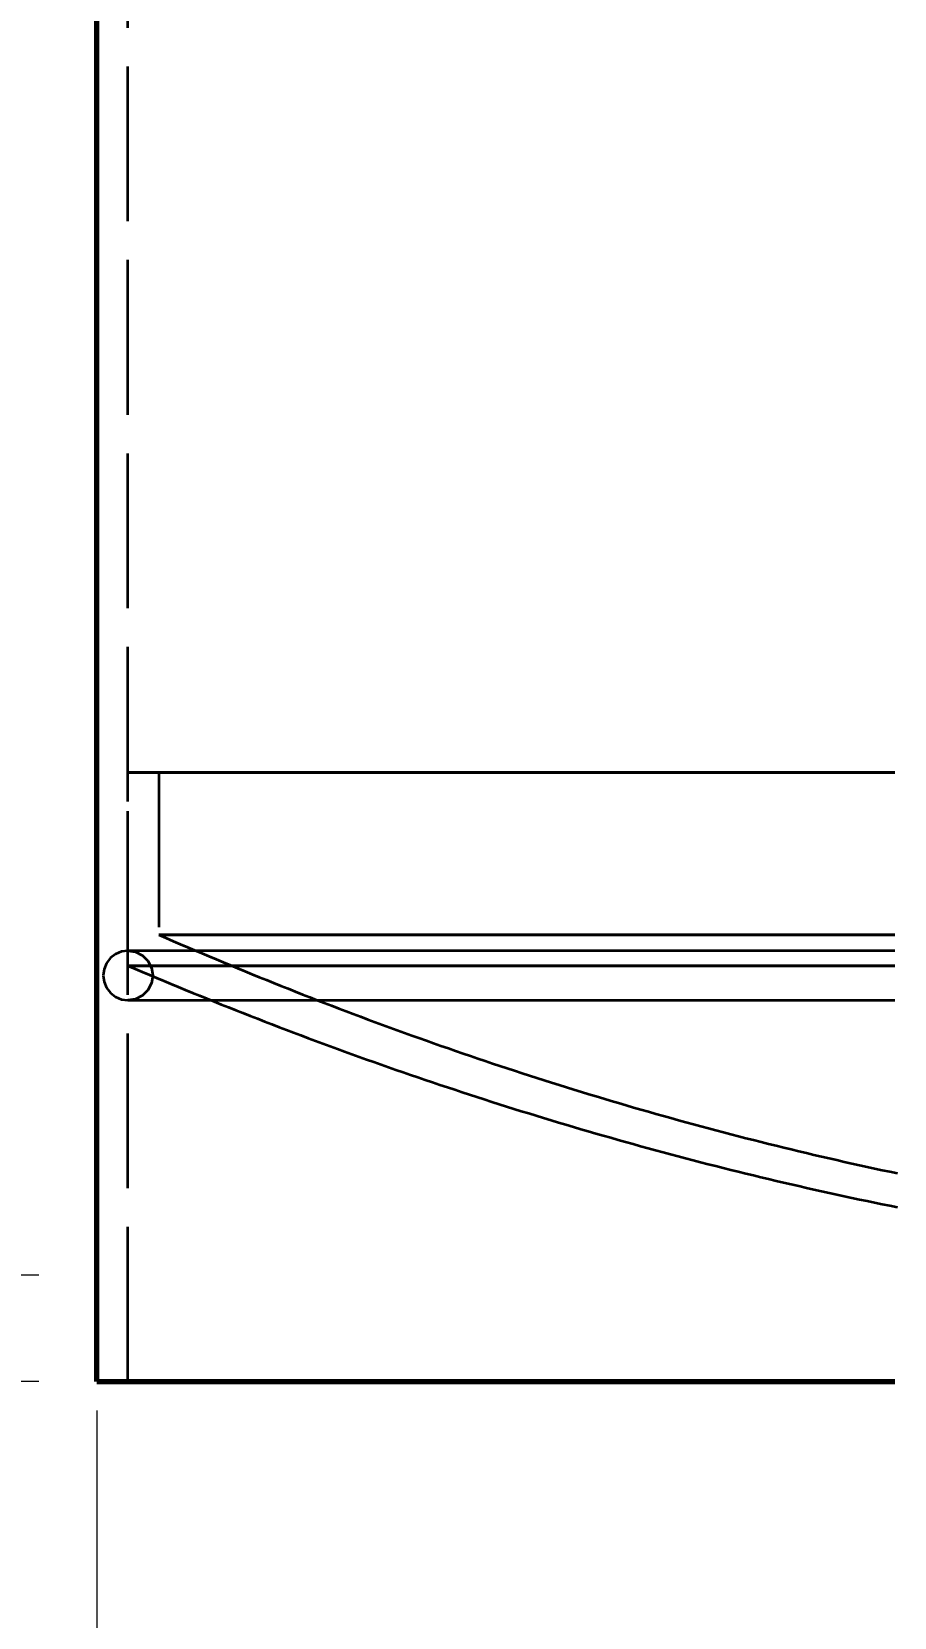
# Model space of a CAD drawing. Header units: millimetres. Extents: x 0 to 1554, y 0 to 420.
# Drawn here: x 77.19 to 99.49, y 141.53 to 182.53 of the extents above; entities that cross this region are included whole.
import ezdxf

# ---------------------------------------------------------------- set-up
doc = ezdxf.new("R2010")
doc.units = ezdxf.units.MM
doc.linetypes.add('IRAM-E-TRAZOS', pattern=[5, 4, -1])
for name, color, linetype, lineweight in [('01-VISIBLE', 7, 'CONTINUOUS', 70), ('02-OCULTA', 4, 'IRAM-E-TRAZOS', 35), ('04-COTA', 3, 'CONTINUOUS', 18)]:
    doc.layers.add(name, color=color, linetype=linetype, lineweight=lineweight)
doc.styles.add('ISO3098', font='isocpeur.ttf')
doc.dimstyles.new('FLAMA-IRAM', dxfattribs={"dimtxt": 3.5, "dimasz": 3.5, "dimexe": 2, "dimexo": 1.5, "dimgap": 1, "dimtad": 1, "dimdec": 1, "dimtxsty": 'ISO3098', "dimblk": 'IRAM_FLECHA', "dimblk1": 'IRAM_FLECHA', "dimblk2": 'IRAM_FLECHA', "dimcen": 2.5, "dimclrd": 256, "dimclre": 256, "dimclrt": 256, "dimazin": 3, "dimtfac": 1, "dimtmove": 0, "dimatfit": 3, "dimlwd": 18, "dimlwe": 18})

# ---------------------------------------------------------------- blocks, each defined once
blk = doc.blocks.new('IRAM_FLECHA')
blk.add_solid([(0, 0), (-1, 0.125), (-1, -0.125)])

msp = doc.modelspace()

# ---------------------------------------------------------------- linework, layer by layer
at = {"layer": '01-VISIBLE'}
msp.add_line((78.875, 147.625), (78.875, 305.768), dxfattribs=at)
msp.add_lwpolyline([(78.875, 147.625), (79.075, 147.625), (79.276, 147.625), (79.476, 147.625), (79.676, 147.625), (79.876, 147.625), (80.077, 147.625), (80.277, 147.625), (80.477, 147.625), (80.677, 147.625), (80.878, 147.625), (81.078, 147.625), (81.278, 147.625), (81.478, 147.625), (81.679, 147.625), (81.879, 147.625), (82.079, 147.625), (82.279, 147.625), (82.48, 147.625), (82.68, 147.625), (82.88, 147.625), (83.08, 147.625), (83.281, 147.625), (83.481, 147.625), (83.681, 147.625), (83.882, 147.625), (84.082, 147.625), (84.282, 147.625), (84.482, 147.625), (84.683, 147.625), (84.883, 147.625), (85.083, 147.625), (85.283, 147.625), (85.484, 147.625), (85.684, 147.625), (85.884, 147.625), (86.084, 147.625), (86.285, 147.625), (86.485, 147.625), (86.685, 147.625), (86.885, 147.625), (87.086, 147.625), (87.286, 147.625), (87.486, 147.625), (87.687, 147.625), (87.887, 147.625), (88.087, 147.625), (88.287, 147.625), (88.488, 147.625), (88.688, 147.625), (88.888, 147.625), (89.088, 147.625), (89.289, 147.625), (89.489, 147.625), (89.689, 147.625), (89.889, 147.625), (90.09, 147.625), (90.29, 147.625), (90.49, 147.625), (90.69, 147.625), (90.891, 147.625), (91.091, 147.625), (91.291, 147.625), (91.491, 147.625), (91.692, 147.625), (91.892, 147.625), (92.092, 147.625), (92.293, 147.625), (92.493, 147.625), (92.693, 147.625), (92.893, 147.625), (93.094, 147.625), (93.294, 147.625), (93.494, 147.625), (93.694, 147.625), (93.895, 147.625), (94.095, 147.625), (94.295, 147.625), (94.495, 147.625), (94.696, 147.625), (94.896, 147.625), (95.096, 147.625), (95.296, 147.625), (95.497, 147.625), (95.697, 147.625), (95.897, 147.625), (96.098, 147.625), (96.298, 147.625), (96.498, 147.625), (96.698, 147.625), (96.899, 147.625), (97.099, 147.625), (97.299, 147.625), (97.499, 147.625), (97.7, 147.625), (97.9, 147.625), (98.1, 147.625), (98.3, 147.625), (98.501, 147.625), (98.701, 147.625), (98.901, 147.625), (99.101, 147.625), (99.302, 147.625), (99.502, 147.625)], dxfattribs=at)
at = {"layer": '02-OCULTA'}
for p, q in [((79.675, 147.625), (79.675, 305.768)), ((79.675, 158.375), (79.675, 163.375)), ((80.475, 163.375), (80.475, 159.175))]:
    msp.add_line(p, q, dxfattribs=at)
for points in [[(99.501, 163.375), (99.301, 163.375), (99.101, 163.375), (98.901, 163.375), (98.7, 163.375), (98.5, 163.375), (98.3, 163.375), (98.1, 163.375), (97.899, 163.375), (97.699, 163.375), (97.499, 163.375), (97.299, 163.375), (97.098, 163.375), (96.898, 163.375), (96.698, 163.375), (96.497, 163.375), (96.297, 163.375), (96.097, 163.375), (95.897, 163.375), (95.696, 163.375), (95.496, 163.375), (95.296, 163.375), (95.096, 163.375), (94.895, 163.375), (94.695, 163.375), (94.495, 163.375), (94.295, 163.375), (94.094, 163.375), (93.894, 163.375), (93.694, 163.375), (93.493, 163.375), (93.293, 163.375), (93.093, 163.375), (92.893, 163.375), (92.692, 163.375), (92.492, 163.375), (92.292, 163.375), (92.092, 163.375), (91.891, 163.375), (91.691, 163.375), (91.491, 163.375), (91.291, 163.375), (91.09, 163.375), (90.89, 163.375), (90.69, 163.375), (90.489, 163.375), (90.289, 163.375), (90.089, 163.375), (89.889, 163.375), (89.688, 163.375), (89.488, 163.375), (89.288, 163.375), (89.088, 163.375), (88.887, 163.375), (88.687, 163.375), (88.487, 163.375), (88.286, 163.375), (88.086, 163.375), (87.886, 163.375), (87.686, 163.375), (87.485, 163.375), (87.285, 163.375), (87.085, 163.375), (86.885, 163.375), (86.684, 163.375), (86.484, 163.375), (86.284, 163.375), (86.084, 163.375), (85.883, 163.375), (85.683, 163.375), (85.483, 163.375), (85.282, 163.375), (85.082, 163.375), (84.882, 163.375), (84.682, 163.375), (84.481, 163.375), (84.281, 163.375), (84.081, 163.375), (83.881, 163.375), (83.68, 163.375), (83.48, 163.375), (83.28, 163.375), (83.08, 163.375), (82.879, 163.375), (82.679, 163.375), (82.479, 163.375), (82.278, 163.375), (82.078, 163.375), (81.878, 163.375), (81.678, 163.375), (81.477, 163.375), (81.277, 163.375), (81.077, 163.375), (80.877, 163.375), (80.676, 163.375), (80.476, 163.375), (80.276, 163.375), (80.076, 163.375), (79.875, 163.375), (79.675, 163.375)], [(79.675, 163.375), (79.875, 163.375), (80.076, 163.375), (80.276, 163.375), (80.476, 163.375), (80.676, 163.375), (80.877, 163.375), (81.077, 163.375), (81.277, 163.375), (81.477, 163.375), (81.678, 163.375), (81.878, 163.375), (82.078, 163.375), (82.278, 163.375), (82.479, 163.375), (82.679, 163.375), (82.879, 163.375), (83.08, 163.375), (83.28, 163.375), (83.48, 163.375), (83.68, 163.375), (83.881, 163.375), (84.081, 163.375), (84.281, 163.375), (84.481, 163.375), (84.682, 163.375), (84.882, 163.375), (85.082, 163.375), (85.282, 163.375), (85.483, 163.375), (85.683, 163.375), (85.883, 163.375), (86.084, 163.375), (86.284, 163.375), (86.484, 163.375), (86.684, 163.375), (86.885, 163.375), (87.085, 163.375), (87.285, 163.375), (87.485, 163.375), (87.686, 163.375), (87.886, 163.375), (88.086, 163.375), (88.286, 163.375), (88.487, 163.375), (88.687, 163.375), (88.887, 163.375), (89.088, 163.375), (89.288, 163.375), (89.488, 163.375), (89.688, 163.375), (89.889, 163.375), (90.089, 163.375), (90.289, 163.375), (90.489, 163.375), (90.69, 163.375), (90.89, 163.375), (91.09, 163.375), (91.291, 163.375), (91.491, 163.375), (91.691, 163.375), (91.891, 163.375), (92.092, 163.375), (92.292, 163.375), (92.492, 163.375), (92.692, 163.375), (92.893, 163.375), (93.093, 163.375), (93.293, 163.375), (93.493, 163.375), (93.694, 163.375), (93.894, 163.375), (94.094, 163.375), (94.295, 163.375), (94.495, 163.375), (94.695, 163.375), (94.895, 163.375), (95.096, 163.375), (95.296, 163.375), (95.496, 163.375), (95.696, 163.375), (95.897, 163.375), (96.097, 163.375), (96.297, 163.375), (96.497, 163.375), (96.698, 163.375), (96.898, 163.375), (97.098, 163.375), (97.299, 163.375), (97.499, 163.375), (97.699, 163.375), (97.899, 163.375), (98.1, 163.375), (98.3, 163.375), (98.5, 163.375), (98.7, 163.375), (98.901, 163.375), (99.101, 163.375), (99.301, 163.375), (99.501, 163.375)], [(99.501, 163.375), (99.301, 163.375), (99.1, 163.375), (98.9, 163.375), (98.7, 163.375), (98.5, 163.375), (98.299, 163.375), (98.099, 163.375), (97.899, 163.375), (97.698, 163.375), (97.498, 163.375), (97.298, 163.375), (97.098, 163.375), (96.897, 163.375), (96.697, 163.375), (96.497, 163.375), (96.297, 163.375), (96.096, 163.375), (95.896, 163.375), (95.696, 163.375), (95.495, 163.375), (95.295, 163.375), (95.095, 163.375), (94.895, 163.375), (94.694, 163.375), (94.494, 163.375), (94.294, 163.375), (94.094, 163.375), (93.893, 163.375), (93.693, 163.375), (93.493, 163.375), (93.292, 163.375), (93.092, 163.375), (92.892, 163.375), (92.692, 163.375), (92.491, 163.375), (92.291, 163.375), (92.091, 163.375), (91.891, 163.375), (91.69, 163.375), (91.49, 163.375), (91.29, 163.375), (91.089, 163.375), (90.889, 163.375), (90.689, 163.375), (90.489, 163.375), (90.288, 163.375), (90.088, 163.375), (89.888, 163.375), (89.688, 163.375), (89.487, 163.375), (89.287, 163.375), (89.087, 163.375), (88.886, 163.375), (88.686, 163.375), (88.486, 163.375), (88.286, 163.375), (88.085, 163.375), (87.885, 163.375), (87.685, 163.375), (87.485, 163.375), (87.284, 163.375), (87.084, 163.375), (86.884, 163.375), (86.683, 163.375), (86.483, 163.375), (86.283, 163.375), (86.083, 163.375), (85.882, 163.375), (85.682, 163.375), (85.482, 163.375), (85.282, 163.375), (85.081, 163.375), (84.881, 163.375), (84.681, 163.375), (84.48, 163.375), (84.28, 163.375), (84.08, 163.375), (83.88, 163.375), (83.679, 163.375), (83.479, 163.375), (83.279, 163.375), (83.079, 163.375), (82.878, 163.375), (82.678, 163.375), (82.478, 163.375), (82.277, 163.375), (82.077, 163.375), (81.877, 163.375), (81.677, 163.375), (81.476, 163.375), (81.276, 163.375), (81.076, 163.375), (80.876, 163.375), (80.675, 163.375), (80.475, 163.375)], [(80.475, 163.375), (80.675, 163.375), (80.876, 163.375), (81.076, 163.375), (81.276, 163.375), (81.476, 163.375), (81.677, 163.375), (81.877, 163.375), (82.077, 163.375), (82.277, 163.375), (82.478, 163.375), (82.678, 163.375), (82.878, 163.375), (83.079, 163.375), (83.279, 163.375), (83.479, 163.375), (83.679, 163.375), (83.88, 163.375), (84.08, 163.375), (84.28, 163.375), (84.48, 163.375), (84.681, 163.375), (84.881, 163.375), (85.081, 163.375), (85.282, 163.375), (85.482, 163.375), (85.682, 163.375), (85.882, 163.375), (86.083, 163.375), (86.283, 163.375), (86.483, 163.375), (86.683, 163.375), (86.884, 163.375), (87.084, 163.375), (87.284, 163.375), (87.485, 163.375), (87.685, 163.375), (87.885, 163.375), (88.085, 163.375), (88.286, 163.375), (88.486, 163.375), (88.686, 163.375), (88.886, 163.375), (89.087, 163.375), (89.287, 163.375), (89.487, 163.375), (89.688, 163.375), (89.888, 163.375), (90.088, 163.375), (90.288, 163.375), (90.489, 163.375), (90.689, 163.375), (90.889, 163.375), (91.089, 163.375), (91.29, 163.375), (91.49, 163.375), (91.69, 163.375), (91.891, 163.375), (92.091, 163.375), (92.291, 163.375), (92.491, 163.375), (92.692, 163.375), (92.892, 163.375), (93.092, 163.375), (93.292, 163.375), (93.493, 163.375), (93.693, 163.375), (93.893, 163.375), (94.094, 163.375), (94.294, 163.375), (94.494, 163.375), (94.694, 163.375), (94.895, 163.375), (95.095, 163.375), (95.295, 163.375), (95.495, 163.375), (95.696, 163.375), (95.896, 163.375), (96.096, 163.375), (96.297, 163.375), (96.497, 163.375), (96.697, 163.375), (96.897, 163.375), (97.098, 163.375), (97.298, 163.375), (97.498, 163.375), (97.698, 163.375), (97.899, 163.375), (98.099, 163.375), (98.299, 163.375), (98.5, 163.375), (98.7, 163.375), (98.9, 163.375), (99.1, 163.375), (99.301, 163.375), (99.501, 163.375)], [(99.501, 159.175), (99.301, 159.175), (99.1, 159.175), (98.9, 159.175), (98.7, 159.175), (98.5, 159.175), (98.299, 159.175), (98.099, 159.175), (97.899, 159.175), (97.698, 159.175), (97.498, 159.175), (97.298, 159.175), (97.098, 159.175), (96.897, 159.175), (96.697, 159.175), (96.497, 159.175), (96.297, 159.175), (96.096, 159.175), (95.896, 159.175), (95.696, 159.175), (95.495, 159.175), (95.295, 159.175), (95.095, 159.175), (94.895, 159.175), (94.694, 159.175), (94.494, 159.175), (94.294, 159.175), (94.094, 159.175), (93.893, 159.175), (93.693, 159.175), (93.493, 159.175), (93.292, 159.175), (93.092, 159.175), (92.892, 159.175), (92.692, 159.175), (92.491, 159.175), (92.291, 159.175), (92.091, 159.175), (91.891, 159.175), (91.69, 159.175), (91.49, 159.175), (91.29, 159.175), (91.089, 159.175), (90.889, 159.175), (90.689, 159.175), (90.489, 159.175), (90.288, 159.175), (90.088, 159.175), (89.888, 159.175), (89.688, 159.175), (89.487, 159.175), (89.287, 159.175), (89.087, 159.175), (88.886, 159.175), (88.686, 159.175), (88.486, 159.175), (88.286, 159.175), (88.085, 159.175), (87.885, 159.175), (87.685, 159.175), (87.485, 159.175), (87.284, 159.175), (87.084, 159.175), (86.884, 159.175), (86.683, 159.175), (86.483, 159.175), (86.283, 159.175), (86.083, 159.175), (85.882, 159.175), (85.682, 159.175), (85.482, 159.175), (85.282, 159.175), (85.081, 159.175), (84.881, 159.175), (84.681, 159.175), (84.48, 159.175), (84.28, 159.175), (84.08, 159.175), (83.88, 159.175), (83.679, 159.175), (83.479, 159.175), (83.279, 159.175), (83.079, 159.175), (82.878, 159.175), (82.678, 159.175), (82.478, 159.175), (82.277, 159.175), (82.077, 159.175), (81.877, 159.175), (81.677, 159.175), (81.476, 159.175), (81.276, 159.175), (81.076, 159.175), (80.876, 159.175), (80.675, 159.175), (80.475, 159.175)], [(80.475, 159.175), (80.675, 159.175), (80.876, 159.175), (81.076, 159.175), (81.276, 159.175), (81.476, 159.175), (81.677, 159.175), (81.877, 159.175), (82.077, 159.175), (82.277, 159.175), (82.478, 159.175), (82.678, 159.175), (82.878, 159.175), (83.079, 159.175), (83.279, 159.175), (83.479, 159.175), (83.679, 159.175), (83.88, 159.175), (84.08, 159.175), (84.28, 159.175), (84.48, 159.175), (84.681, 159.175), (84.881, 159.175), (85.081, 159.175), (85.282, 159.175), (85.482, 159.175), (85.682, 159.175), (85.882, 159.175), (86.083, 159.175), (86.283, 159.175), (86.483, 159.175), (86.683, 159.175), (86.884, 159.175), (87.084, 159.175), (87.284, 159.175), (87.485, 159.175), (87.685, 159.175), (87.885, 159.175), (88.085, 159.175), (88.286, 159.175), (88.486, 159.175), (88.686, 159.175), (88.886, 159.175), (89.087, 159.175), (89.287, 159.175), (89.487, 159.175), (89.688, 159.175), (89.888, 159.175), (90.088, 159.175), (90.288, 159.175), (90.489, 159.175), (90.689, 159.175), (90.889, 159.175), (91.089, 159.175), (91.29, 159.175), (91.49, 159.175), (91.69, 159.175), (91.891, 159.175), (92.091, 159.175), (92.291, 159.175), (92.491, 159.175), (92.692, 159.175), (92.892, 159.175), (93.092, 159.175), (93.292, 159.175), (93.493, 159.175), (93.693, 159.175), (93.893, 159.175), (94.094, 159.175), (94.294, 159.175), (94.494, 159.175), (94.694, 159.175), (94.895, 159.175), (95.095, 159.175), (95.295, 159.175), (95.495, 159.175), (95.696, 159.175), (95.896, 159.175), (96.096, 159.175), (96.297, 159.175), (96.497, 159.175), (96.697, 159.175), (96.897, 159.175), (97.098, 159.175), (97.298, 159.175), (97.498, 159.175), (97.698, 159.175), (97.899, 159.175), (98.099, 159.175), (98.299, 159.175), (98.5, 159.175), (98.7, 159.175), (98.9, 159.175), (99.1, 159.175), (99.301, 159.175), (99.501, 159.175)], [(80.475, 159.175), (80.659, 159.095), (80.844, 159.015), (81.028, 158.935), (81.213, 158.856), (81.398, 158.777), (81.583, 158.699), (81.768, 158.621), (81.953, 158.543), (82.139, 158.465), (82.324, 158.388), (82.51, 158.311), (82.696, 158.235), (82.882, 158.159), (83.068, 158.083), (83.254, 158.008), (83.441, 157.933), (83.627, 157.858), (83.814, 157.784), (84.001, 157.71), (84.188, 157.636), (84.375, 157.563), (84.562, 157.49), (84.75, 157.418), (84.937, 157.345), (85.125, 157.274), (85.313, 157.202), (85.501, 157.131), (85.689, 157.061), (85.877, 156.99), (86.066, 156.92), (86.254, 156.851), (86.443, 156.782), (86.632, 156.713), (86.821, 156.644), (87.01, 156.576), (87.199, 156.509), (87.389, 156.441), (87.578, 156.375), (87.768, 156.308), (87.958, 156.242), (88.147, 156.176), (88.338, 156.111), (88.528, 156.046), (88.718, 155.981), (88.908, 155.917), (89.099, 155.853), (89.29, 155.79), (89.481, 155.727), (89.671, 155.664), (89.863, 155.602), (90.054, 155.54), (90.245, 155.478), (90.437, 155.417), (90.628, 155.356), (90.82, 155.296), (91.012, 155.236), (91.204, 155.177), (91.396, 155.118), (91.588, 155.059), (91.78, 155.001), (91.973, 154.943), (92.165, 154.885), (92.358, 154.828), (92.551, 154.772), (92.744, 154.715), (92.937, 154.66), (93.13, 154.604), (93.323, 154.549), (93.517, 154.494), (93.71, 154.44), (93.904, 154.386), (94.098, 154.333), (94.292, 154.28), (94.486, 154.228), (94.68, 154.175), (94.874, 154.124), (95.068, 154.073), (95.263, 154.022), (95.457, 153.971), (95.652, 153.921), (95.847, 153.872), (96.041, 153.822), (96.236, 153.774), (96.431, 153.725), (96.627, 153.677), (96.822, 153.63), (97.017, 153.583), (97.213, 153.536), (97.408, 153.49), (97.604, 153.445), (97.8, 153.399), (97.996, 153.354), (98.192, 153.31), (98.388, 153.266), (98.584, 153.222), (98.78, 153.179), (98.977, 153.137), (99.173, 153.094), (99.37, 153.053), (99.567, 153.011)], [(79.675, 158.765), (79.509, 158.743), (79.355, 158.679), (79.222, 158.578), (79.121, 158.445), (79.057, 158.291), (79.035, 158.125)], [(99.501, 158.765), (99.301, 158.765), (99.101, 158.765), (98.901, 158.765), (98.7, 158.765), (98.5, 158.765), (98.3, 158.765), (98.1, 158.765), (97.899, 158.765), (97.699, 158.765), (97.499, 158.765), (97.299, 158.765), (97.098, 158.765), (96.898, 158.765), (96.698, 158.765), (96.497, 158.765), (96.297, 158.765), (96.097, 158.765), (95.897, 158.765), (95.696, 158.765), (95.496, 158.765), (95.296, 158.765), (95.096, 158.765), (94.895, 158.765), (94.695, 158.765), (94.495, 158.765), (94.295, 158.765), (94.094, 158.765), (93.894, 158.765), (93.694, 158.765), (93.493, 158.765), (93.293, 158.765), (93.093, 158.765), (92.893, 158.765), (92.692, 158.765), (92.492, 158.765), (92.292, 158.765), (92.092, 158.765), (91.891, 158.765), (91.691, 158.765), (91.491, 158.765), (91.291, 158.765), (91.09, 158.765), (90.89, 158.765), (90.69, 158.765), (90.489, 158.765), (90.289, 158.765), (90.089, 158.765), (89.889, 158.765), (89.688, 158.765), (89.488, 158.765), (89.288, 158.765), (89.088, 158.765), (88.887, 158.765), (88.687, 158.765), (88.487, 158.765), (88.286, 158.765), (88.086, 158.765), (87.886, 158.765), (87.686, 158.765), (87.485, 158.765), (87.285, 158.765), (87.085, 158.765), (86.885, 158.765), (86.684, 158.765), (86.484, 158.765), (86.284, 158.765), (86.084, 158.765), (85.883, 158.765), (85.683, 158.765), (85.483, 158.765), (85.282, 158.765), (85.082, 158.765), (84.882, 158.765), (84.682, 158.765), (84.481, 158.765), (84.281, 158.765), (84.081, 158.765), (83.881, 158.765), (83.68, 158.765), (83.48, 158.765), (83.28, 158.765), (83.08, 158.765), (82.879, 158.765), (82.679, 158.765), (82.479, 158.765), (82.278, 158.765), (82.078, 158.765), (81.878, 158.765), (81.678, 158.765), (81.477, 158.765), (81.277, 158.765), (81.077, 158.765), (80.877, 158.765), (80.676, 158.765), (80.476, 158.765), (80.276, 158.765), (80.076, 158.765), (79.875, 158.765), (79.675, 158.765)], [(99.501, 158.765), (99.301, 158.765), (99.101, 158.765), (98.901, 158.765), (98.7, 158.765), (98.5, 158.765), (98.3, 158.765), (98.1, 158.765), (97.899, 158.765), (97.699, 158.765), (97.499, 158.765), (97.299, 158.765), (97.098, 158.765), (96.898, 158.765), (96.698, 158.765), (96.497, 158.765), (96.297, 158.765), (96.097, 158.765), (95.897, 158.765), (95.696, 158.765), (95.496, 158.765), (95.296, 158.765), (95.096, 158.765), (94.895, 158.765), (94.695, 158.765), (94.495, 158.765), (94.295, 158.765), (94.094, 158.765), (93.894, 158.765), (93.694, 158.765), (93.493, 158.765), (93.293, 158.765), (93.093, 158.765), (92.893, 158.765), (92.692, 158.765), (92.492, 158.765), (92.292, 158.765), (92.092, 158.765), (91.891, 158.765), (91.691, 158.765), (91.491, 158.765), (91.291, 158.765), (91.09, 158.765), (90.89, 158.765), (90.69, 158.765), (90.489, 158.765), (90.289, 158.765), (90.089, 158.765), (89.889, 158.765), (89.688, 158.765), (89.488, 158.765), (89.288, 158.765), (89.088, 158.765), (88.887, 158.765), (88.687, 158.765), (88.487, 158.765), (88.286, 158.765), (88.086, 158.765), (87.886, 158.765), (87.686, 158.765), (87.485, 158.765), (87.285, 158.765), (87.085, 158.765), (86.885, 158.765), (86.684, 158.765), (86.484, 158.765), (86.284, 158.765), (86.084, 158.765), (85.883, 158.765), (85.683, 158.765), (85.483, 158.765), (85.282, 158.765), (85.082, 158.765), (84.882, 158.765), (84.682, 158.765), (84.481, 158.765), (84.281, 158.765), (84.081, 158.765), (83.881, 158.765), (83.68, 158.765), (83.48, 158.765), (83.28, 158.765), (83.08, 158.765), (82.879, 158.765), (82.679, 158.765), (82.479, 158.765), (82.278, 158.765), (82.078, 158.765), (81.878, 158.765), (81.678, 158.765), (81.477, 158.765), (81.277, 158.765), (81.077, 158.765), (80.877, 158.765), (80.676, 158.765), (80.476, 158.765), (80.276, 158.765), (80.076, 158.765), (79.875, 158.765), (79.675, 158.765)], [(79.675, 158.765), (79.873, 158.734), (80.051, 158.643), (80.193, 158.501), (80.284, 158.323), (80.315, 158.125), (80.284, 157.927), (80.193, 157.749), (80.051, 157.607), (79.873, 157.516), (79.675, 157.485)], [(99.501, 158.375), (99.301, 158.375), (99.101, 158.375), (98.901, 158.375), (98.7, 158.375), (98.5, 158.375), (98.3, 158.375), (98.1, 158.375), (97.899, 158.375), (97.699, 158.375), (97.499, 158.375), (97.299, 158.375), (97.098, 158.375), (96.898, 158.375), (96.698, 158.375), (96.497, 158.375), (96.297, 158.375), (96.097, 158.375), (95.897, 158.375), (95.696, 158.375), (95.496, 158.375), (95.296, 158.375), (95.096, 158.375), (94.895, 158.375), (94.695, 158.375), (94.495, 158.375), (94.295, 158.375), (94.094, 158.375), (93.894, 158.375), (93.694, 158.375), (93.493, 158.375), (93.293, 158.375), (93.093, 158.375), (92.893, 158.375), (92.692, 158.375), (92.492, 158.375), (92.292, 158.375), (92.092, 158.375), (91.891, 158.375), (91.691, 158.375), (91.491, 158.375), (91.291, 158.375), (91.09, 158.375), (90.89, 158.375), (90.69, 158.375), (90.489, 158.375), (90.289, 158.375), (90.089, 158.375), (89.889, 158.375), (89.688, 158.375), (89.488, 158.375), (89.288, 158.375), (89.088, 158.375), (88.887, 158.375), (88.687, 158.375), (88.487, 158.375), (88.286, 158.375), (88.086, 158.375), (87.886, 158.375), (87.686, 158.375), (87.485, 158.375), (87.285, 158.375), (87.085, 158.375), (86.885, 158.375), (86.684, 158.375), (86.484, 158.375), (86.284, 158.375), (86.084, 158.375), (85.883, 158.375), (85.683, 158.375), (85.483, 158.375), (85.282, 158.375), (85.082, 158.375), (84.882, 158.375), (84.682, 158.375), (84.481, 158.375), (84.281, 158.375), (84.081, 158.375), (83.881, 158.375), (83.68, 158.375), (83.48, 158.375), (83.28, 158.375), (83.08, 158.375), (82.879, 158.375), (82.679, 158.375), (82.479, 158.375), (82.278, 158.375), (82.078, 158.375), (81.878, 158.375), (81.678, 158.375), (81.477, 158.375), (81.277, 158.375), (81.077, 158.375), (80.877, 158.375), (80.676, 158.375), (80.476, 158.375), (80.276, 158.375), (80.076, 158.375), (79.875, 158.375), (79.675, 158.375)], [(79.675, 158.375), (79.875, 158.375), (80.076, 158.375), (80.276, 158.375), (80.476, 158.375), (80.676, 158.375), (80.877, 158.375), (81.077, 158.375), (81.277, 158.375), (81.477, 158.375), (81.678, 158.375), (81.878, 158.375), (82.078, 158.375), (82.278, 158.375), (82.479, 158.375), (82.679, 158.375), (82.879, 158.375), (83.08, 158.375), (83.28, 158.375), (83.48, 158.375), (83.68, 158.375), (83.881, 158.375), (84.081, 158.375), (84.281, 158.375), (84.481, 158.375), (84.682, 158.375), (84.882, 158.375), (85.082, 158.375), (85.282, 158.375), (85.483, 158.375), (85.683, 158.375), (85.883, 158.375), (86.084, 158.375), (86.284, 158.375), (86.484, 158.375), (86.684, 158.375), (86.885, 158.375), (87.085, 158.375), (87.285, 158.375), (87.485, 158.375), (87.686, 158.375), (87.886, 158.375), (88.086, 158.375), (88.286, 158.375), (88.487, 158.375), (88.687, 158.375), (88.887, 158.375), (89.088, 158.375), (89.288, 158.375), (89.488, 158.375), (89.688, 158.375), (89.889, 158.375), (90.089, 158.375), (90.289, 158.375), (90.489, 158.375), (90.69, 158.375), (90.89, 158.375), (91.09, 158.375), (91.291, 158.375), (91.491, 158.375), (91.691, 158.375), (91.891, 158.375), (92.092, 158.375), (92.292, 158.375), (92.492, 158.375), (92.692, 158.375), (92.893, 158.375), (93.093, 158.375), (93.293, 158.375), (93.493, 158.375), (93.694, 158.375), (93.894, 158.375), (94.094, 158.375), (94.295, 158.375), (94.495, 158.375), (94.695, 158.375), (94.895, 158.375), (95.096, 158.375), (95.296, 158.375), (95.496, 158.375), (95.696, 158.375), (95.897, 158.375), (96.097, 158.375), (96.297, 158.375), (96.497, 158.375), (96.698, 158.375), (96.898, 158.375), (97.098, 158.375), (97.299, 158.375), (97.499, 158.375), (97.699, 158.375), (97.899, 158.375), (98.1, 158.375), (98.3, 158.375), (98.5, 158.375), (98.7, 158.375), (98.901, 158.375), (99.101, 158.375), (99.301, 158.375), (99.501, 158.375)], [(79.675, 158.375), (79.86, 158.296), (80.045, 158.218), (80.23, 158.14), (80.415, 158.062), (80.6, 157.985), (80.786, 157.908), (80.971, 157.831), (81.157, 157.754), (81.343, 157.678), (81.529, 157.603), (81.715, 157.527), (81.901, 157.452), (82.088, 157.377), (82.274, 157.303), (82.461, 157.229), (82.648, 157.155), (82.835, 157.082), (83.022, 157.009), (83.209, 156.936), (83.396, 156.864), (83.584, 156.792), (83.772, 156.721), (83.959, 156.649), (84.147, 156.578), (84.335, 156.508), (84.523, 156.438), (84.712, 156.368), (84.9, 156.298), (85.089, 156.229), (85.277, 156.16), (85.466, 156.092), (85.655, 156.024), (85.844, 155.956), (86.034, 155.889), (86.223, 155.822), (86.412, 155.755), (86.602, 155.689), (86.792, 155.623), (86.982, 155.558), (87.171, 155.493), (87.362, 155.428), (87.552, 155.364), (87.742, 155.3), (87.933, 155.236), (88.123, 155.173), (88.314, 155.11), (88.505, 155.047), (88.696, 154.985), (88.887, 154.923), (89.078, 154.862), (89.269, 154.801), (89.461, 154.74), (89.653, 154.68), (89.844, 154.62), (90.036, 154.561), (90.228, 154.502), (90.42, 154.443), (90.612, 154.385), (90.805, 154.327), (90.997, 154.269), (91.189, 154.212), (91.382, 154.155), (91.575, 154.099), (91.768, 154.043), (91.961, 153.987), (92.154, 153.932), (92.347, 153.877), (92.54, 153.823), (92.734, 153.769), (92.927, 153.715), (93.121, 153.662), (93.315, 153.609), (93.509, 153.556), (93.702, 153.504), (93.897, 153.453), (94.091, 153.401), (94.285, 153.351), (94.479, 153.3), (94.674, 153.25), (94.869, 153.2), (95.063, 153.151), (95.258, 153.102), (95.453, 153.054), (95.648, 153.006), (95.843, 152.958), (96.038, 152.911), (96.234, 152.865), (96.429, 152.818), (96.625, 152.772), (96.82, 152.727), (97.016, 152.682), (97.212, 152.637), (97.408, 152.593), (97.604, 152.549), (97.8, 152.505), (97.996, 152.462), (98.192, 152.42), (98.388, 152.377), (98.585, 152.336), (98.781, 152.294), (98.978, 152.253), (99.175, 152.213), (99.371, 152.173), (99.568, 152.133)], [(79.035, 158.125), (79.057, 157.959), (79.121, 157.805), (79.222, 157.672), (79.355, 157.571), (79.509, 157.507), (79.675, 157.485)], [(79.675, 157.485), (79.875, 157.485), (80.076, 157.485), (80.276, 157.485), (80.476, 157.485), (80.676, 157.485), (80.877, 157.485), (81.077, 157.485), (81.277, 157.485), (81.477, 157.485), (81.678, 157.485), (81.878, 157.485), (82.078, 157.485), (82.278, 157.485), (82.479, 157.485), (82.679, 157.485), (82.879, 157.485), (83.08, 157.485), (83.28, 157.485), (83.48, 157.485), (83.68, 157.485), (83.881, 157.485), (84.081, 157.485), (84.281, 157.485), (84.481, 157.485), (84.682, 157.485), (84.882, 157.485), (85.082, 157.485), (85.282, 157.485), (85.483, 157.485), (85.683, 157.485), (85.883, 157.485), (86.084, 157.485), (86.284, 157.485), (86.484, 157.485), (86.684, 157.485), (86.885, 157.485), (87.085, 157.485), (87.285, 157.485), (87.485, 157.485), (87.686, 157.485), (87.886, 157.485), (88.086, 157.485), (88.286, 157.485), (88.487, 157.485), (88.687, 157.485), (88.887, 157.485), (89.088, 157.485), (89.288, 157.485), (89.488, 157.485), (89.688, 157.485), (89.889, 157.485), (90.089, 157.485), (90.289, 157.485), (90.489, 157.485), (90.69, 157.485), (90.89, 157.485), (91.09, 157.485), (91.291, 157.485), (91.491, 157.485), (91.691, 157.485), (91.891, 157.485), (92.092, 157.485), (92.292, 157.485), (92.492, 157.485), (92.692, 157.485), (92.893, 157.485), (93.093, 157.485), (93.293, 157.485), (93.493, 157.485), (93.694, 157.485), (93.894, 157.485), (94.094, 157.485), (94.295, 157.485), (94.495, 157.485), (94.695, 157.485), (94.895, 157.485), (95.096, 157.485), (95.296, 157.485), (95.496, 157.485), (95.696, 157.485), (95.897, 157.485), (96.097, 157.485), (96.297, 157.485), (96.497, 157.485), (96.698, 157.485), (96.898, 157.485), (97.098, 157.485), (97.299, 157.485), (97.499, 157.485), (97.699, 157.485), (97.899, 157.485), (98.1, 157.485), (98.3, 157.485), (98.5, 157.485), (98.7, 157.485), (98.901, 157.485), (99.101, 157.485), (99.301, 157.485), (99.501, 157.485)], [(79.675, 157.485), (79.875, 157.485), (80.076, 157.485), (80.276, 157.485), (80.476, 157.485), (80.676, 157.485), (80.877, 157.485), (81.077, 157.485), (81.277, 157.485), (81.477, 157.485), (81.678, 157.485), (81.878, 157.485), (82.078, 157.485), (82.278, 157.485), (82.479, 157.485), (82.679, 157.485), (82.879, 157.485), (83.08, 157.485), (83.28, 157.485), (83.48, 157.485), (83.68, 157.485), (83.881, 157.485), (84.081, 157.485), (84.281, 157.485), (84.481, 157.485), (84.682, 157.485), (84.882, 157.485), (85.082, 157.485), (85.282, 157.485), (85.483, 157.485), (85.683, 157.485), (85.883, 157.485), (86.084, 157.485), (86.284, 157.485), (86.484, 157.485), (86.684, 157.485), (86.885, 157.485), (87.085, 157.485), (87.285, 157.485), (87.485, 157.485), (87.686, 157.485), (87.886, 157.485), (88.086, 157.485), (88.286, 157.485), (88.487, 157.485), (88.687, 157.485), (88.887, 157.485), (89.088, 157.485), (89.288, 157.485), (89.488, 157.485), (89.688, 157.485), (89.889, 157.485), (90.089, 157.485), (90.289, 157.485), (90.489, 157.485), (90.69, 157.485), (90.89, 157.485), (91.09, 157.485), (91.291, 157.485), (91.491, 157.485), (91.691, 157.485), (91.891, 157.485), (92.092, 157.485), (92.292, 157.485), (92.492, 157.485), (92.692, 157.485), (92.893, 157.485), (93.093, 157.485), (93.293, 157.485), (93.493, 157.485), (93.694, 157.485), (93.894, 157.485), (94.094, 157.485), (94.295, 157.485), (94.495, 157.485), (94.695, 157.485), (94.895, 157.485), (95.096, 157.485), (95.296, 157.485), (95.496, 157.485), (95.696, 157.485), (95.897, 157.485), (96.097, 157.485), (96.297, 157.485), (96.497, 157.485), (96.698, 157.485), (96.898, 157.485), (97.098, 157.485), (97.299, 157.485), (97.499, 157.485), (97.699, 157.485), (97.899, 157.485), (98.1, 157.485), (98.3, 157.485), (98.5, 157.485), (98.7, 157.485), (98.901, 157.485), (99.101, 157.485), (99.301, 157.485), (99.501, 157.485)], [(99.502, 147.625), (99.302, 147.625), (99.101, 147.625), (98.901, 147.625), (98.701, 147.625), (98.501, 147.625), (98.3, 147.625), (98.1, 147.625), (97.9, 147.625), (97.7, 147.625), (97.499, 147.625), (97.299, 147.625), (97.099, 147.625), (96.899, 147.625), (96.698, 147.625), (96.498, 147.625), (96.298, 147.625), (96.098, 147.625), (95.897, 147.625), (95.697, 147.625), (95.497, 147.625), (95.296, 147.625), (95.096, 147.625), (94.896, 147.625), (94.696, 147.625), (94.495, 147.625), (94.295, 147.625), (94.095, 147.625), (93.895, 147.625), (93.694, 147.625), (93.494, 147.625), (93.294, 147.625), (93.094, 147.625), (92.893, 147.625), (92.693, 147.625), (92.493, 147.625), (92.293, 147.625), (92.092, 147.625), (91.892, 147.625), (91.692, 147.625), (91.491, 147.625), (91.291, 147.625), (91.091, 147.625), (90.891, 147.625), (90.69, 147.625), (90.49, 147.625), (90.29, 147.625), (90.09, 147.625), (89.889, 147.625), (89.689, 147.625), (89.489, 147.625), (89.289, 147.625), (89.088, 147.625), (88.888, 147.625), (88.688, 147.625), (88.488, 147.625), (88.287, 147.625), (88.087, 147.625), (87.887, 147.625), (87.687, 147.625), (87.486, 147.625), (87.286, 147.625), (87.086, 147.625), (86.885, 147.625), (86.685, 147.625), (86.485, 147.625), (86.285, 147.625), (86.084, 147.625), (85.884, 147.625), (85.684, 147.625), (85.484, 147.625), (85.283, 147.625), (85.083, 147.625), (84.883, 147.625), (84.683, 147.625), (84.482, 147.625), (84.282, 147.625), (84.082, 147.625), (83.882, 147.625), (83.681, 147.625), (83.481, 147.625), (83.281, 147.625), (83.08, 147.625), (82.88, 147.625), (82.68, 147.625), (82.48, 147.625), (82.279, 147.625), (82.079, 147.625), (81.879, 147.625), (81.679, 147.625), (81.478, 147.625), (81.278, 147.625), (81.078, 147.625), (80.878, 147.625), (80.677, 147.625), (80.477, 147.625), (80.277, 147.625), (80.077, 147.625), (79.876, 147.625), (79.676, 147.625), (79.476, 147.625), (79.276, 147.625), (79.075, 147.625), (78.875, 147.625)], [(99.501, 147.625), (99.301, 147.625), (99.101, 147.625), (98.901, 147.625), (98.7, 147.625), (98.5, 147.625), (98.3, 147.625), (98.1, 147.625), (97.899, 147.625), (97.699, 147.625), (97.499, 147.625), (97.299, 147.625), (97.098, 147.625), (96.898, 147.625), (96.698, 147.625), (96.497, 147.625), (96.297, 147.625), (96.097, 147.625), (95.897, 147.625), (95.696, 147.625), (95.496, 147.625), (95.296, 147.625), (95.096, 147.625), (94.895, 147.625), (94.695, 147.625), (94.495, 147.625), (94.295, 147.625), (94.094, 147.625), (93.894, 147.625), (93.694, 147.625), (93.493, 147.625), (93.293, 147.625), (93.093, 147.625), (92.893, 147.625), (92.692, 147.625), (92.492, 147.625), (92.292, 147.625), (92.092, 147.625), (91.891, 147.625), (91.691, 147.625), (91.491, 147.625), (91.291, 147.625), (91.09, 147.625), (90.89, 147.625), (90.69, 147.625), (90.489, 147.625), (90.289, 147.625), (90.089, 147.625), (89.889, 147.625), (89.688, 147.625), (89.488, 147.625), (89.288, 147.625), (89.088, 147.625), (88.887, 147.625), (88.687, 147.625), (88.487, 147.625), (88.286, 147.625), (88.086, 147.625), (87.886, 147.625), (87.686, 147.625), (87.485, 147.625), (87.285, 147.625), (87.085, 147.625), (86.885, 147.625), (86.684, 147.625), (86.484, 147.625), (86.284, 147.625), (86.084, 147.625), (85.883, 147.625), (85.683, 147.625), (85.483, 147.625), (85.282, 147.625), (85.082, 147.625), (84.882, 147.625), (84.682, 147.625), (84.481, 147.625), (84.281, 147.625), (84.081, 147.625), (83.881, 147.625), (83.68, 147.625), (83.48, 147.625), (83.28, 147.625), (83.08, 147.625), (82.879, 147.625), (82.679, 147.625), (82.479, 147.625), (82.278, 147.625), (82.078, 147.625), (81.878, 147.625), (81.678, 147.625), (81.477, 147.625), (81.277, 147.625), (81.077, 147.625), (80.877, 147.625), (80.676, 147.625), (80.476, 147.625), (80.276, 147.625), (80.076, 147.625), (79.875, 147.625), (79.675, 147.625)], [(79.675, 147.625), (79.875, 147.625), (80.076, 147.625), (80.276, 147.625), (80.476, 147.625), (80.676, 147.625), (80.877, 147.625), (81.077, 147.625), (81.277, 147.625), (81.477, 147.625), (81.678, 147.625), (81.878, 147.625), (82.078, 147.625), (82.278, 147.625), (82.479, 147.625), (82.679, 147.625), (82.879, 147.625), (83.08, 147.625), (83.28, 147.625), (83.48, 147.625), (83.68, 147.625), (83.881, 147.625), (84.081, 147.625), (84.281, 147.625), (84.481, 147.625), (84.682, 147.625), (84.882, 147.625), (85.082, 147.625), (85.282, 147.625), (85.483, 147.625), (85.683, 147.625), (85.883, 147.625), (86.084, 147.625), (86.284, 147.625), (86.484, 147.625), (86.684, 147.625), (86.885, 147.625), (87.085, 147.625), (87.285, 147.625), (87.485, 147.625), (87.686, 147.625), (87.886, 147.625), (88.086, 147.625), (88.286, 147.625), (88.487, 147.625), (88.687, 147.625), (88.887, 147.625), (89.088, 147.625), (89.288, 147.625), (89.488, 147.625), (89.688, 147.625), (89.889, 147.625), (90.089, 147.625), (90.289, 147.625), (90.489, 147.625), (90.69, 147.625), (90.89, 147.625), (91.09, 147.625), (91.291, 147.625), (91.491, 147.625), (91.691, 147.625), (91.891, 147.625), (92.092, 147.625), (92.292, 147.625), (92.492, 147.625), (92.692, 147.625), (92.893, 147.625), (93.093, 147.625), (93.293, 147.625), (93.493, 147.625), (93.694, 147.625), (93.894, 147.625), (94.094, 147.625), (94.295, 147.625), (94.495, 147.625), (94.695, 147.625), (94.895, 147.625), (95.096, 147.625), (95.296, 147.625), (95.496, 147.625), (95.696, 147.625), (95.897, 147.625), (96.097, 147.625), (96.297, 147.625), (96.497, 147.625), (96.698, 147.625), (96.898, 147.625), (97.098, 147.625), (97.299, 147.625), (97.499, 147.625), (97.699, 147.625), (97.899, 147.625), (98.1, 147.625), (98.3, 147.625), (98.5, 147.625), (98.7, 147.625), (98.901, 147.625), (99.101, 147.625), (99.301, 147.625), (99.501, 147.625)]]:
    msp.add_lwpolyline(points, dxfattribs=at)

# ---------------------------------------------------------------- dimensions: what is measured, and where the dimension line sits
at = {"layer": '04-COTA'}
for base, p1 in [((42.875, 147.625), (78.875, 147.625)), ((60.875, 150.375), (78.875, 150.375))]:
    msp.add_linear_dim(base=base, p1=p1, p2=(107.875, 342.375), angle=90, text='<>±0,5', dimstyle='FLAMA-IRAM', override={"dimlfac": 2}, dxfattribs=at).render()
msp.add_linear_dim(base=(78.875, 140.375), p1=(78.875, 148.375), p2=(155.375, 148.375), text='%%c<>±0,5', dimstyle='FLAMA-IRAM', override={"dimlfac": 2}, dxfattribs=at).render()

doc.saveas('drawing.dxf')
